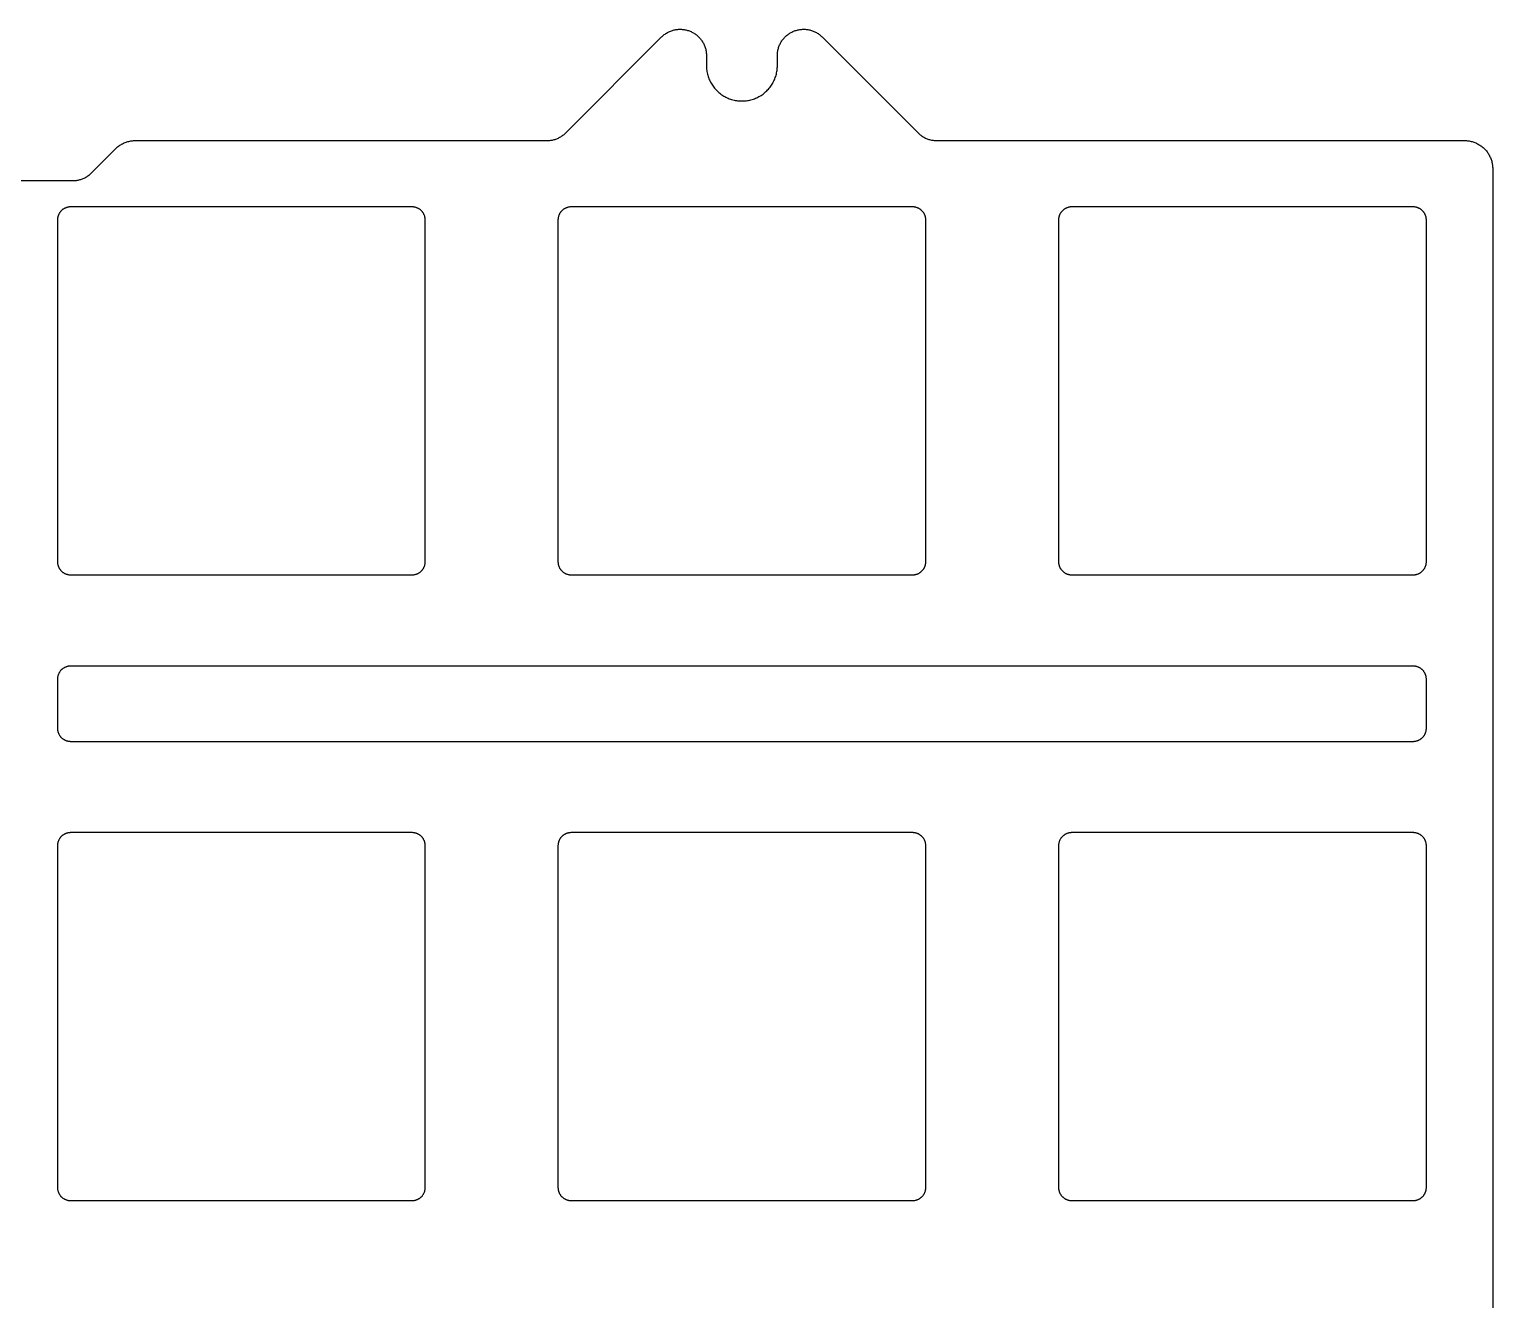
# Model space of a CAD drawing. Header units: millimetres. Extents: x -947 to -599, y 2206 to 2334.
# Drawn here: x -654.8 to -599.1, y 2285.5 to 2333.8 of the extents above; entities that cross this region are included whole.
import ezdxf

# ---------------------------------------------------------------- set-up
doc = ezdxf.new("R2010")
doc.units = ezdxf.units.MM
doc.layers.add('Default', color=18, linetype='Continuous', true_color=0x000000)

msp = doc.modelspace()

# ---------------------------------------------------------------- linework, layer by layer
at = {"layer": 'Default'}
for points in [[(-630.717, 2333.511), (-630.692, 2333.535), (-630.666, 2333.559), (-630.64, 2333.581), (-630.613, 2333.602), (-630.585, 2333.623), (-630.556, 2333.642), (-630.527, 2333.66), (-630.497, 2333.678), (-630.466, 2333.694), (-630.435, 2333.709), (-630.403, 2333.724), (-630.371, 2333.737), (-630.339, 2333.749), (-630.306, 2333.759), (-630.273, 2333.769), (-630.239, 2333.778), (-630.205, 2333.785), (-630.171, 2333.791), (-630.137, 2333.796), (-630.102, 2333.8), (-630.068, 2333.803), (-630.033, 2333.804), (-629.998, 2333.804), (-629.964, 2333.803), (-629.929, 2333.801), (-629.895, 2333.798), (-629.86, 2333.793), (-629.826, 2333.787), (-629.792, 2333.78), (-629.759, 2333.772), (-629.725, 2333.763), (-629.692, 2333.752), (-629.66, 2333.741), (-629.627, 2333.728), (-629.596, 2333.714), (-629.564, 2333.699), (-629.534, 2333.683), (-629.503, 2333.666), (-629.474, 2333.648), (-629.445, 2333.629), (-629.417, 2333.609), (-629.389, 2333.588), (-629.362, 2333.566), (-629.336, 2333.543), (-629.311, 2333.519), (-629.287, 2333.495), (-629.263, 2333.469), (-629.241, 2333.443), (-629.219, 2333.416), (-629.198, 2333.388), (-629.179, 2333.36), (-629.16, 2333.331), (-629.142, 2333.301), (-629.125, 2333.271), (-629.11, 2333.24), (-629.095, 2333.208), (-629.082, 2333.176), (-629.069, 2333.144), (-629.058, 2333.111), (-629.048, 2333.078), (-629.039, 2333.044), (-629.032, 2333.011), (-629.025, 2332.977), (-629.02, 2332.942), (-629.015, 2332.908), (-629.012, 2332.873), (-629.011, 2332.839), (-629.01, 2332.804)], [(-626.31, 2332.804), (-626.309, 2332.839), (-626.308, 2332.873), (-626.305, 2332.908), (-626.3, 2332.942), (-626.295, 2332.977), (-626.289, 2333.011), (-626.281, 2333.044), (-626.272, 2333.078), (-626.262, 2333.111), (-626.251, 2333.144), (-626.238, 2333.176), (-626.225, 2333.208), (-626.21, 2333.24), (-626.195, 2333.271), (-626.178, 2333.301), (-626.16, 2333.331), (-626.142, 2333.36), (-626.122, 2333.388), (-626.101, 2333.416), (-626.079, 2333.443), (-626.057, 2333.469), (-626.033, 2333.495), (-626.009, 2333.519), (-625.984, 2333.543), (-625.958, 2333.566), (-625.931, 2333.588), (-625.903, 2333.609), (-625.875, 2333.629), (-625.846, 2333.648), (-625.817, 2333.666), (-625.787, 2333.683), (-625.756, 2333.699), (-625.725, 2333.714), (-625.693, 2333.728), (-625.66, 2333.741), (-625.628, 2333.752), (-625.595, 2333.763), (-625.561, 2333.772), (-625.528, 2333.78), (-625.494, 2333.787), (-625.46, 2333.793), (-625.425, 2333.798), (-625.391, 2333.801), (-625.356, 2333.803), (-625.322, 2333.804), (-625.287, 2333.804), (-625.252, 2333.803), (-625.218, 2333.8), (-625.183, 2333.796), (-625.149, 2333.791), (-625.115, 2333.785), (-625.081, 2333.778), (-625.048, 2333.769), (-625.014, 2333.759), (-624.981, 2333.749), (-624.949, 2333.737), (-624.917, 2333.724), (-624.885, 2333.709), (-624.854, 2333.694), (-624.823, 2333.678), (-624.793, 2333.66), (-624.764, 2333.642), (-624.735, 2333.623), (-624.707, 2333.602), (-624.68, 2333.581), (-624.654, 2333.559), (-624.628, 2333.535), (-624.603, 2333.511)], [(-634.367, 2329.861), (-630.717, 2333.511)], [(-624.603, 2333.511), (-620.953, 2329.861)], [(-629.01, 2332.804), (-629.01, 2332.424)], [(-626.31, 2332.424), (-626.31, 2332.804)], [(-629.01, 2332.424), (-629.009, 2332.378), (-629.007, 2332.331), (-629.003, 2332.285), (-628.997, 2332.239), (-628.99, 2332.193), (-628.981, 2332.147), (-628.971, 2332.101), (-628.959, 2332.056), (-628.945, 2332.012), (-628.93, 2331.968), (-628.914, 2331.924), (-628.896, 2331.881), (-628.876, 2331.839), (-628.855, 2331.797), (-628.833, 2331.756), (-628.809, 2331.716), (-628.784, 2331.677), (-628.758, 2331.638), (-628.73, 2331.601), (-628.701, 2331.565), (-628.671, 2331.529), (-628.639, 2331.495), (-628.606, 2331.462), (-628.573, 2331.43), (-628.538, 2331.399), (-628.502, 2331.369), (-628.465, 2331.34), (-628.427, 2331.313), (-628.388, 2331.288), (-628.348, 2331.263), (-628.308, 2331.24), (-628.267, 2331.218), (-628.225, 2331.198), (-628.182, 2331.179), (-628.139, 2331.162), (-628.095, 2331.146), (-628.051, 2331.132), (-628.006, 2331.119), (-627.96, 2331.108), (-627.915, 2331.099), (-627.869, 2331.091), (-627.823, 2331.084), (-627.776, 2331.079), (-627.73, 2331.076), (-627.683, 2331.075), (-627.637, 2331.075), (-627.59, 2331.076), (-627.544, 2331.079), (-627.497, 2331.084), (-627.451, 2331.091), (-627.405, 2331.099), (-627.36, 2331.108), (-627.314, 2331.119), (-627.27, 2331.132), (-627.225, 2331.146), (-627.181, 2331.162), (-627.138, 2331.179), (-627.095, 2331.198), (-627.053, 2331.218), (-627.012, 2331.24), (-626.972, 2331.263), (-626.932, 2331.288), (-626.893, 2331.313), (-626.855, 2331.34), (-626.818, 2331.369), (-626.782, 2331.399), (-626.748, 2331.43), (-626.714, 2331.462), (-626.681, 2331.495), (-626.65, 2331.529), (-626.619, 2331.565), (-626.59, 2331.601), (-626.562, 2331.638), (-626.536, 2331.677), (-626.511, 2331.716), (-626.487, 2331.756), (-626.465, 2331.797), (-626.444, 2331.839), (-626.424, 2331.881), (-626.406, 2331.924), (-626.39, 2331.968), (-626.375, 2332.012), (-626.361, 2332.056), (-626.349, 2332.101), (-626.339, 2332.147), (-626.33, 2332.193), (-626.323, 2332.239), (-626.317, 2332.285), (-626.313, 2332.331), (-626.311, 2332.378), (-626.31, 2332.424)], [(-635.074, 2329.568), (-635.04, 2329.569), (-635.006, 2329.571), (-634.972, 2329.574), (-634.938, 2329.578), (-634.904, 2329.583), (-634.871, 2329.589), (-634.837, 2329.597), (-634.804, 2329.606), (-634.772, 2329.615), (-634.739, 2329.626), (-634.707, 2329.638), (-634.676, 2329.651), (-634.645, 2329.665), (-634.614, 2329.681), (-634.584, 2329.697), (-634.555, 2329.714), (-634.526, 2329.732), (-634.498, 2329.751), (-634.47, 2329.772), (-634.443, 2329.793), (-634.417, 2329.815), (-634.392, 2329.838), (-634.367, 2329.861)], [(-620.953, 2329.861), (-620.928, 2329.838), (-620.903, 2329.815), (-620.877, 2329.793), (-620.85, 2329.772), (-620.823, 2329.751), (-620.794, 2329.732), (-620.765, 2329.714), (-620.736, 2329.697), (-620.706, 2329.681), (-620.675, 2329.665), (-620.644, 2329.651), (-620.613, 2329.638), (-620.581, 2329.626), (-620.548, 2329.615), (-620.516, 2329.606), (-620.483, 2329.597), (-620.449, 2329.589), (-620.416, 2329.583), (-620.382, 2329.578), (-620.348, 2329.574), (-620.314, 2329.571), (-620.28, 2329.569), (-620.246, 2329.568)], [(-652.417, 2328.336), (-651.5, 2329.254)], [(-651.5, 2329.254), (-651.474, 2329.279), (-651.446, 2329.304), (-651.418, 2329.327), (-651.389, 2329.35), (-651.36, 2329.372), (-651.329, 2329.392), (-651.298, 2329.412), (-651.267, 2329.43), (-651.234, 2329.448), (-651.201, 2329.464), (-651.168, 2329.479), (-651.134, 2329.493), (-651.1, 2329.506), (-651.065, 2329.518), (-651.03, 2329.529), (-650.994, 2329.538), (-650.958, 2329.546), (-650.922, 2329.553), (-650.886, 2329.558), (-650.85, 2329.563), (-650.813, 2329.566), (-650.776, 2329.568), (-650.74, 2329.568)], [(-650.74, 2329.568), (-635.074, 2329.568)], [(-620.246, 2329.568), (-600.16, 2329.568)], [(-600.16, 2329.568), (-600.123, 2329.568), (-600.087, 2329.566), (-600.05, 2329.563), (-600.014, 2329.558), (-599.977, 2329.553), (-599.941, 2329.546), (-599.906, 2329.538), (-599.87, 2329.529), (-599.835, 2329.518), (-599.8, 2329.506), (-599.766, 2329.493), (-599.732, 2329.479), (-599.698, 2329.464), (-599.665, 2329.448), (-599.633, 2329.43), (-599.601, 2329.412), (-599.57, 2329.392), (-599.54, 2329.372), (-599.51, 2329.35), (-599.482, 2329.327), (-599.454, 2329.304), (-599.426, 2329.279), (-599.4, 2329.254), (-599.374, 2329.227), (-599.35, 2329.2), (-599.326, 2329.172), (-599.303, 2329.143), (-599.282, 2329.113), (-599.261, 2329.083), (-599.242, 2329.052), (-599.223, 2329.02), (-599.206, 2328.988), (-599.189, 2328.955), (-599.174, 2328.922), (-599.16, 2328.888), (-599.147, 2328.853), (-599.135, 2328.819), (-599.125, 2328.783), (-599.116, 2328.748), (-599.108, 2328.712), (-599.101, 2328.676), (-599.095, 2328.64), (-599.091, 2328.603), (-599.088, 2328.567), (-599.086, 2328.53), (-599.085, 2328.493)], [(-653.124, 2328.043), (-653.09, 2328.044), (-653.056, 2328.046), (-653.022, 2328.049), (-652.988, 2328.053), (-652.954, 2328.058), (-652.921, 2328.064), (-652.887, 2328.072), (-652.854, 2328.081), (-652.822, 2328.09), (-652.789, 2328.101), (-652.757, 2328.113), (-652.726, 2328.126), (-652.695, 2328.14), (-652.664, 2328.156), (-652.634, 2328.172), (-652.605, 2328.189), (-652.576, 2328.207), (-652.548, 2328.226), (-652.52, 2328.247), (-652.493, 2328.268), (-652.467, 2328.29), (-652.442, 2328.313), (-652.417, 2328.336)], [(-599.085, 2328.493), (-599.085, 2211.581)], [(-656.11, 2328.043), (-653.124, 2328.043)], [(-653.21, 2327.043), (-653.227, 2327.043), (-653.244, 2327.042), (-653.261, 2327.041), (-653.278, 2327.039), (-653.295, 2327.036), (-653.312, 2327.033), (-653.328, 2327.029), (-653.345, 2327.025), (-653.361, 2327.02), (-653.377, 2327.015), (-653.393, 2327.009), (-653.409, 2327.002), (-653.425, 2326.995), (-653.44, 2326.987), (-653.455, 2326.979), (-653.47, 2326.971), (-653.484, 2326.962), (-653.498, 2326.952), (-653.512, 2326.942), (-653.526, 2326.931), (-653.539, 2326.92), (-653.551, 2326.909), (-653.564, 2326.897), (-653.575, 2326.885), (-653.587, 2326.872), (-653.598, 2326.859), (-653.608, 2326.846), (-653.619, 2326.832), (-653.628, 2326.818), (-653.637, 2326.803), (-653.646, 2326.788), (-653.654, 2326.773), (-653.662, 2326.758), (-653.669, 2326.743), (-653.675, 2326.727), (-653.681, 2326.711), (-653.687, 2326.695), (-653.692, 2326.678), (-653.696, 2326.662), (-653.7, 2326.645), (-653.703, 2326.628), (-653.705, 2326.612), (-653.707, 2326.595), (-653.709, 2326.578), (-653.71, 2326.56), (-653.71, 2326.543)], [(-640.21, 2327.043), (-653.21, 2327.043)], [(-639.71, 2326.543), (-639.71, 2326.56), (-639.711, 2326.578), (-639.713, 2326.595), (-639.715, 2326.612), (-639.717, 2326.628), (-639.721, 2326.645), (-639.724, 2326.662), (-639.729, 2326.678), (-639.733, 2326.695), (-639.739, 2326.711), (-639.745, 2326.727), (-639.751, 2326.743), (-639.759, 2326.758), (-639.766, 2326.773), (-639.774, 2326.788), (-639.783, 2326.803), (-639.792, 2326.818), (-639.802, 2326.832), (-639.812, 2326.846), (-639.822, 2326.859), (-639.833, 2326.872), (-639.845, 2326.885), (-639.856, 2326.897), (-639.869, 2326.909), (-639.881, 2326.92), (-639.895, 2326.931), (-639.908, 2326.942), (-639.922, 2326.952), (-639.936, 2326.962), (-639.95, 2326.971), (-639.965, 2326.979), (-639.98, 2326.987), (-639.995, 2326.995), (-640.011, 2327.002), (-640.027, 2327.009), (-640.043, 2327.015), (-640.059, 2327.02), (-640.075, 2327.025), (-640.092, 2327.029), (-640.108, 2327.033), (-640.125, 2327.036), (-640.142, 2327.039), (-640.159, 2327.041), (-640.176, 2327.042), (-640.193, 2327.043), (-640.21, 2327.043)], [(-634.16, 2327.043), (-634.177, 2327.043), (-634.194, 2327.042), (-634.211, 2327.041), (-634.228, 2327.039), (-634.245, 2327.036), (-634.262, 2327.033), (-634.278, 2327.029), (-634.295, 2327.025), (-634.311, 2327.02), (-634.327, 2327.015), (-634.343, 2327.009), (-634.359, 2327.002), (-634.375, 2326.995), (-634.39, 2326.987), (-634.405, 2326.979), (-634.42, 2326.971), (-634.434, 2326.962), (-634.448, 2326.952), (-634.462, 2326.942), (-634.476, 2326.931), (-634.489, 2326.92), (-634.501, 2326.909), (-634.514, 2326.897), (-634.525, 2326.885), (-634.537, 2326.872), (-634.548, 2326.859), (-634.558, 2326.846), (-634.569, 2326.832), (-634.578, 2326.818), (-634.587, 2326.803), (-634.596, 2326.788), (-634.604, 2326.773), (-634.612, 2326.758), (-634.619, 2326.743), (-634.625, 2326.727), (-634.631, 2326.711), (-634.637, 2326.695), (-634.642, 2326.678), (-634.646, 2326.662), (-634.65, 2326.645), (-634.653, 2326.628), (-634.655, 2326.612), (-634.657, 2326.595), (-634.659, 2326.578), (-634.66, 2326.56), (-634.66, 2326.543)], [(-621.16, 2327.043), (-634.16, 2327.043)], [(-620.66, 2326.543), (-620.66, 2326.56), (-620.661, 2326.578), (-620.663, 2326.595), (-620.665, 2326.612), (-620.667, 2326.628), (-620.671, 2326.645), (-620.674, 2326.662), (-620.679, 2326.678), (-620.683, 2326.695), (-620.689, 2326.711), (-620.695, 2326.727), (-620.701, 2326.743), (-620.709, 2326.758), (-620.716, 2326.773), (-620.724, 2326.788), (-620.733, 2326.803), (-620.742, 2326.818), (-620.752, 2326.832), (-620.762, 2326.846), (-620.772, 2326.859), (-620.783, 2326.872), (-620.795, 2326.885), (-620.806, 2326.897), (-620.819, 2326.909), (-620.831, 2326.92), (-620.845, 2326.931), (-620.858, 2326.942), (-620.872, 2326.952), (-620.886, 2326.962), (-620.9, 2326.971), (-620.915, 2326.979), (-620.93, 2326.987), (-620.945, 2326.995), (-620.961, 2327.002), (-620.977, 2327.009), (-620.993, 2327.015), (-621.009, 2327.02), (-621.025, 2327.025), (-621.042, 2327.029), (-621.058, 2327.033), (-621.075, 2327.036), (-621.092, 2327.039), (-621.109, 2327.041), (-621.126, 2327.042), (-621.143, 2327.043), (-621.16, 2327.043)], [(-615.11, 2327.043), (-615.127, 2327.043), (-615.144, 2327.042), (-615.161, 2327.041), (-615.178, 2327.039), (-615.195, 2327.036), (-615.212, 2327.033), (-615.228, 2327.029), (-615.245, 2327.025), (-615.261, 2327.02), (-615.277, 2327.015), (-615.293, 2327.009), (-615.309, 2327.002), (-615.325, 2326.995), (-615.34, 2326.987), (-615.355, 2326.979), (-615.37, 2326.971), (-615.384, 2326.962), (-615.398, 2326.952), (-615.412, 2326.942), (-615.426, 2326.931), (-615.439, 2326.92), (-615.451, 2326.909), (-615.464, 2326.897), (-615.475, 2326.885), (-615.487, 2326.872), (-615.498, 2326.859), (-615.508, 2326.846), (-615.519, 2326.832), (-615.528, 2326.818), (-615.537, 2326.803), (-615.546, 2326.788), (-615.554, 2326.773), (-615.562, 2326.758), (-615.569, 2326.743), (-615.575, 2326.727), (-615.581, 2326.711), (-615.587, 2326.695), (-615.592, 2326.678), (-615.596, 2326.662), (-615.6, 2326.645), (-615.603, 2326.628), (-615.605, 2326.612), (-615.607, 2326.595), (-615.609, 2326.578), (-615.61, 2326.56), (-615.61, 2326.543)], [(-602.11, 2327.043), (-615.11, 2327.043)], [(-601.61, 2326.543), (-601.61, 2326.56), (-601.611, 2326.578), (-601.613, 2326.595), (-601.615, 2326.612), (-601.617, 2326.628), (-601.621, 2326.645), (-601.624, 2326.662), (-601.629, 2326.678), (-601.633, 2326.695), (-601.639, 2326.711), (-601.645, 2326.727), (-601.651, 2326.743), (-601.659, 2326.758), (-601.666, 2326.773), (-601.674, 2326.788), (-601.683, 2326.803), (-601.692, 2326.818), (-601.702, 2326.832), (-601.712, 2326.846), (-601.722, 2326.859), (-601.733, 2326.872), (-601.745, 2326.885), (-601.756, 2326.897), (-601.769, 2326.909), (-601.781, 2326.92), (-601.795, 2326.931), (-601.808, 2326.942), (-601.822, 2326.952), (-601.836, 2326.962), (-601.85, 2326.971), (-601.865, 2326.979), (-601.88, 2326.987), (-601.895, 2326.995), (-601.911, 2327.002), (-601.927, 2327.009), (-601.943, 2327.015), (-601.959, 2327.02), (-601.975, 2327.025), (-601.992, 2327.029), (-602.008, 2327.033), (-602.025, 2327.036), (-602.042, 2327.039), (-602.059, 2327.041), (-602.076, 2327.042), (-602.093, 2327.043), (-602.11, 2327.043)], [(-653.71, 2326.543), (-653.71, 2313.543)], [(-639.71, 2313.543), (-639.71, 2326.543)], [(-634.66, 2326.543), (-634.66, 2313.543)], [(-620.66, 2313.543), (-620.66, 2326.543)], [(-615.61, 2326.543), (-615.61, 2313.543)], [(-601.61, 2313.543), (-601.61, 2326.543)], [(-653.71, 2313.543), (-653.71, 2313.526), (-653.709, 2313.509), (-653.707, 2313.492), (-653.705, 2313.475), (-653.703, 2313.458), (-653.7, 2313.442), (-653.696, 2313.425), (-653.692, 2313.409), (-653.687, 2313.392), (-653.681, 2313.376), (-653.675, 2313.36), (-653.669, 2313.344), (-653.662, 2313.329), (-653.654, 2313.313), (-653.646, 2313.298), (-653.637, 2313.284), (-653.628, 2313.269), (-653.619, 2313.255), (-653.608, 2313.241), (-653.598, 2313.228), (-653.587, 2313.215), (-653.575, 2313.202), (-653.564, 2313.19), (-653.551, 2313.178), (-653.539, 2313.167), (-653.526, 2313.156), (-653.512, 2313.145), (-653.498, 2313.135), (-653.484, 2313.125), (-653.47, 2313.116), (-653.455, 2313.108), (-653.44, 2313.099), (-653.425, 2313.092), (-653.409, 2313.085), (-653.393, 2313.078), (-653.377, 2313.072), (-653.361, 2313.067), (-653.345, 2313.062), (-653.328, 2313.058), (-653.312, 2313.054), (-653.295, 2313.051), (-653.278, 2313.048), (-653.261, 2313.046), (-653.244, 2313.045), (-653.227, 2313.044), (-653.21, 2313.043)], [(-640.21, 2313.043), (-640.193, 2313.044), (-640.176, 2313.045), (-640.159, 2313.046), (-640.142, 2313.048), (-640.125, 2313.051), (-640.108, 2313.054), (-640.092, 2313.058), (-640.075, 2313.062), (-640.059, 2313.067), (-640.043, 2313.072), (-640.027, 2313.078), (-640.011, 2313.085), (-639.995, 2313.092), (-639.98, 2313.099), (-639.965, 2313.108), (-639.95, 2313.116), (-639.936, 2313.125), (-639.922, 2313.135), (-639.908, 2313.145), (-639.895, 2313.156), (-639.881, 2313.167), (-639.869, 2313.178), (-639.856, 2313.19), (-639.845, 2313.202), (-639.833, 2313.215), (-639.822, 2313.228), (-639.812, 2313.241), (-639.802, 2313.255), (-639.792, 2313.269), (-639.783, 2313.284), (-639.774, 2313.298), (-639.766, 2313.313), (-639.759, 2313.329), (-639.751, 2313.344), (-639.745, 2313.36), (-639.739, 2313.376), (-639.733, 2313.392), (-639.729, 2313.409), (-639.724, 2313.425), (-639.721, 2313.442), (-639.717, 2313.458), (-639.715, 2313.475), (-639.713, 2313.492), (-639.711, 2313.509), (-639.71, 2313.526), (-639.71, 2313.543)], [(-634.66, 2313.543), (-634.66, 2313.526), (-634.659, 2313.509), (-634.657, 2313.492), (-634.655, 2313.475), (-634.653, 2313.458), (-634.65, 2313.442), (-634.646, 2313.425), (-634.642, 2313.409), (-634.637, 2313.392), (-634.631, 2313.376), (-634.625, 2313.36), (-634.619, 2313.344), (-634.612, 2313.329), (-634.604, 2313.313), (-634.596, 2313.298), (-634.587, 2313.284), (-634.578, 2313.269), (-634.569, 2313.255), (-634.558, 2313.241), (-634.548, 2313.228), (-634.537, 2313.215), (-634.525, 2313.202), (-634.514, 2313.19), (-634.501, 2313.178), (-634.489, 2313.167), (-634.476, 2313.156), (-634.462, 2313.145), (-634.448, 2313.135), (-634.434, 2313.125), (-634.42, 2313.116), (-634.405, 2313.108), (-634.39, 2313.099), (-634.375, 2313.092), (-634.359, 2313.085), (-634.343, 2313.078), (-634.327, 2313.072), (-634.311, 2313.067), (-634.295, 2313.062), (-634.278, 2313.058), (-634.262, 2313.054), (-634.245, 2313.051), (-634.228, 2313.048), (-634.211, 2313.046), (-634.194, 2313.045), (-634.177, 2313.044), (-634.16, 2313.043)], [(-621.16, 2313.043), (-621.143, 2313.044), (-621.126, 2313.045), (-621.109, 2313.046), (-621.092, 2313.048), (-621.075, 2313.051), (-621.058, 2313.054), (-621.042, 2313.058), (-621.025, 2313.062), (-621.009, 2313.067), (-620.993, 2313.072), (-620.977, 2313.078), (-620.961, 2313.085), (-620.945, 2313.092), (-620.93, 2313.099), (-620.915, 2313.108), (-620.9, 2313.116), (-620.886, 2313.125), (-620.872, 2313.135), (-620.858, 2313.145), (-620.845, 2313.156), (-620.831, 2313.167), (-620.819, 2313.178), (-620.806, 2313.19), (-620.795, 2313.202), (-620.783, 2313.215), (-620.772, 2313.228), (-620.762, 2313.241), (-620.752, 2313.255), (-620.742, 2313.269), (-620.733, 2313.284), (-620.724, 2313.298), (-620.716, 2313.313), (-620.709, 2313.329), (-620.701, 2313.344), (-620.695, 2313.36), (-620.689, 2313.376), (-620.683, 2313.392), (-620.679, 2313.409), (-620.674, 2313.425), (-620.671, 2313.442), (-620.667, 2313.458), (-620.665, 2313.475), (-620.663, 2313.492), (-620.661, 2313.509), (-620.66, 2313.526), (-620.66, 2313.543)], [(-615.61, 2313.543), (-615.61, 2313.526), (-615.609, 2313.509), (-615.607, 2313.492), (-615.605, 2313.475), (-615.603, 2313.458), (-615.6, 2313.442), (-615.596, 2313.425), (-615.592, 2313.409), (-615.587, 2313.392), (-615.581, 2313.376), (-615.575, 2313.36), (-615.569, 2313.344), (-615.562, 2313.329), (-615.554, 2313.313), (-615.546, 2313.298), (-615.537, 2313.284), (-615.528, 2313.269), (-615.519, 2313.255), (-615.508, 2313.241), (-615.498, 2313.228), (-615.487, 2313.215), (-615.475, 2313.202), (-615.464, 2313.19), (-615.451, 2313.178), (-615.439, 2313.167), (-615.426, 2313.156), (-615.412, 2313.145), (-615.398, 2313.135), (-615.384, 2313.125), (-615.37, 2313.116), (-615.355, 2313.108), (-615.34, 2313.099), (-615.325, 2313.092), (-615.309, 2313.085), (-615.293, 2313.078), (-615.277, 2313.072), (-615.261, 2313.067), (-615.245, 2313.062), (-615.228, 2313.058), (-615.212, 2313.054), (-615.195, 2313.051), (-615.178, 2313.048), (-615.161, 2313.046), (-615.144, 2313.045), (-615.127, 2313.044), (-615.11, 2313.043)], [(-602.11, 2313.043), (-602.093, 2313.044), (-602.076, 2313.045), (-602.059, 2313.046), (-602.042, 2313.048), (-602.025, 2313.051), (-602.008, 2313.054), (-601.992, 2313.058), (-601.975, 2313.062), (-601.959, 2313.067), (-601.943, 2313.072), (-601.927, 2313.078), (-601.911, 2313.085), (-601.895, 2313.092), (-601.88, 2313.099), (-601.865, 2313.108), (-601.85, 2313.116), (-601.836, 2313.125), (-601.822, 2313.135), (-601.808, 2313.145), (-601.795, 2313.156), (-601.781, 2313.167), (-601.769, 2313.178), (-601.756, 2313.19), (-601.745, 2313.202), (-601.733, 2313.215), (-601.722, 2313.228), (-601.712, 2313.241), (-601.702, 2313.255), (-601.692, 2313.269), (-601.683, 2313.284), (-601.674, 2313.298), (-601.666, 2313.313), (-601.659, 2313.329), (-601.651, 2313.344), (-601.645, 2313.36), (-601.639, 2313.376), (-601.633, 2313.392), (-601.629, 2313.409), (-601.624, 2313.425), (-601.621, 2313.442), (-601.617, 2313.458), (-601.615, 2313.475), (-601.613, 2313.492), (-601.611, 2313.509), (-601.61, 2313.526), (-601.61, 2313.543)], [(-653.21, 2313.043), (-640.21, 2313.043)], [(-634.16, 2313.043), (-621.16, 2313.043)], [(-615.11, 2313.043), (-602.11, 2313.043)], [(-653.21, 2309.568), (-653.227, 2309.568), (-653.244, 2309.567), (-653.261, 2309.566), (-653.278, 2309.564), (-653.295, 2309.561), (-653.312, 2309.558), (-653.328, 2309.554), (-653.345, 2309.55), (-653.361, 2309.545), (-653.377, 2309.54), (-653.393, 2309.534), (-653.409, 2309.527), (-653.425, 2309.52), (-653.44, 2309.512), (-653.455, 2309.504), (-653.47, 2309.496), (-653.484, 2309.487), (-653.498, 2309.477), (-653.512, 2309.467), (-653.526, 2309.456), (-653.539, 2309.445), (-653.551, 2309.434), (-653.564, 2309.422), (-653.575, 2309.41), (-653.587, 2309.397), (-653.598, 2309.384), (-653.608, 2309.371), (-653.619, 2309.357), (-653.628, 2309.343), (-653.637, 2309.328), (-653.646, 2309.313), (-653.654, 2309.298), (-653.662, 2309.283), (-653.669, 2309.268), (-653.675, 2309.252), (-653.681, 2309.236), (-653.687, 2309.22), (-653.692, 2309.203), (-653.696, 2309.187), (-653.7, 2309.17), (-653.703, 2309.153), (-653.705, 2309.137), (-653.707, 2309.12), (-653.709, 2309.103), (-653.71, 2309.085), (-653.71, 2309.068)], [(-602.11, 2309.568), (-653.21, 2309.568)], [(-601.61, 2309.068), (-601.61, 2309.085), (-601.611, 2309.103), (-601.613, 2309.12), (-601.615, 2309.137), (-601.617, 2309.153), (-601.621, 2309.17), (-601.624, 2309.187), (-601.629, 2309.203), (-601.633, 2309.22), (-601.639, 2309.236), (-601.645, 2309.252), (-601.651, 2309.268), (-601.659, 2309.283), (-601.666, 2309.298), (-601.674, 2309.313), (-601.683, 2309.328), (-601.692, 2309.343), (-601.702, 2309.357), (-601.712, 2309.371), (-601.722, 2309.384), (-601.733, 2309.397), (-601.745, 2309.41), (-601.756, 2309.422), (-601.769, 2309.434), (-601.781, 2309.445), (-601.795, 2309.456), (-601.808, 2309.467), (-601.822, 2309.477), (-601.836, 2309.487), (-601.85, 2309.496), (-601.865, 2309.504), (-601.88, 2309.512), (-601.895, 2309.52), (-601.911, 2309.527), (-601.927, 2309.534), (-601.943, 2309.54), (-601.959, 2309.545), (-601.975, 2309.55), (-601.992, 2309.554), (-602.008, 2309.558), (-602.025, 2309.561), (-602.042, 2309.564), (-602.059, 2309.566), (-602.076, 2309.567), (-602.093, 2309.568), (-602.11, 2309.568)], [(-653.71, 2309.068), (-653.71, 2307.206)], [(-601.61, 2307.206), (-601.61, 2309.068)], [(-653.71, 2307.206), (-653.71, 2307.189), (-653.709, 2307.172), (-653.707, 2307.155), (-653.705, 2307.138), (-653.703, 2307.121), (-653.7, 2307.104), (-653.696, 2307.088), (-653.692, 2307.071), (-653.687, 2307.055), (-653.681, 2307.038), (-653.675, 2307.023), (-653.669, 2307.007), (-653.662, 2306.991), (-653.654, 2306.976), (-653.646, 2306.961), (-653.637, 2306.946), (-653.628, 2306.932), (-653.619, 2306.918), (-653.608, 2306.904), (-653.598, 2306.89), (-653.587, 2306.877), (-653.575, 2306.865), (-653.564, 2306.852), (-653.551, 2306.841), (-653.539, 2306.829), (-653.526, 2306.818), (-653.512, 2306.808), (-653.498, 2306.797), (-653.484, 2306.788), (-653.47, 2306.779), (-653.455, 2306.77), (-653.44, 2306.762), (-653.425, 2306.754), (-653.409, 2306.747), (-653.393, 2306.741), (-653.377, 2306.735), (-653.361, 2306.729), (-653.345, 2306.724), (-653.328, 2306.72), (-653.312, 2306.716), (-653.295, 2306.713), (-653.278, 2306.711), (-653.261, 2306.709), (-653.244, 2306.707), (-653.227, 2306.706), (-653.21, 2306.706)], [(-602.11, 2306.706), (-602.093, 2306.706), (-602.076, 2306.707), (-602.059, 2306.709), (-602.042, 2306.711), (-602.025, 2306.713), (-602.008, 2306.716), (-601.992, 2306.72), (-601.975, 2306.724), (-601.959, 2306.729), (-601.943, 2306.735), (-601.927, 2306.741), (-601.911, 2306.747), (-601.895, 2306.754), (-601.88, 2306.762), (-601.865, 2306.77), (-601.85, 2306.779), (-601.836, 2306.788), (-601.822, 2306.797), (-601.808, 2306.808), (-601.795, 2306.818), (-601.781, 2306.829), (-601.769, 2306.841), (-601.756, 2306.852), (-601.745, 2306.865), (-601.733, 2306.877), (-601.722, 2306.89), (-601.712, 2306.904), (-601.702, 2306.918), (-601.692, 2306.932), (-601.683, 2306.946), (-601.674, 2306.961), (-601.666, 2306.976), (-601.659, 2306.991), (-601.651, 2307.007), (-601.645, 2307.023), (-601.639, 2307.038), (-601.633, 2307.055), (-601.629, 2307.071), (-601.624, 2307.088), (-601.621, 2307.104), (-601.617, 2307.121), (-601.615, 2307.138), (-601.613, 2307.155), (-601.611, 2307.172), (-601.61, 2307.189), (-601.61, 2307.206)], [(-653.21, 2306.706), (-602.11, 2306.706)], [(-653.21, 2303.231), (-653.227, 2303.231), (-653.244, 2303.23), (-653.261, 2303.228), (-653.278, 2303.226), (-653.295, 2303.224), (-653.312, 2303.22), (-653.328, 2303.217), (-653.345, 2303.212), (-653.361, 2303.208), (-653.377, 2303.202), (-653.393, 2303.196), (-653.409, 2303.19), (-653.425, 2303.182), (-653.44, 2303.175), (-653.455, 2303.167), (-653.47, 2303.158), (-653.484, 2303.149), (-653.498, 2303.139), (-653.512, 2303.129), (-653.526, 2303.119), (-653.539, 2303.108), (-653.551, 2303.096), (-653.564, 2303.084), (-653.575, 2303.072), (-653.587, 2303.06), (-653.598, 2303.046), (-653.608, 2303.033), (-653.619, 2303.019), (-653.628, 2303.005), (-653.637, 2302.991), (-653.646, 2302.976), (-653.654, 2302.961), (-653.662, 2302.946), (-653.669, 2302.93), (-653.675, 2302.914), (-653.681, 2302.898), (-653.687, 2302.882), (-653.692, 2302.866), (-653.696, 2302.849), (-653.7, 2302.833), (-653.703, 2302.816), (-653.705, 2302.799), (-653.707, 2302.782), (-653.709, 2302.765), (-653.71, 2302.748), (-653.71, 2302.731)], [(-640.21, 2303.231), (-653.21, 2303.231)], [(-639.71, 2302.731), (-639.71, 2302.748), (-639.711, 2302.765), (-639.713, 2302.782), (-639.715, 2302.799), (-639.717, 2302.816), (-639.721, 2302.833), (-639.724, 2302.849), (-639.729, 2302.866), (-639.733, 2302.882), (-639.739, 2302.898), (-639.745, 2302.914), (-639.751, 2302.93), (-639.759, 2302.946), (-639.766, 2302.961), (-639.774, 2302.976), (-639.783, 2302.991), (-639.792, 2303.005), (-639.802, 2303.019), (-639.812, 2303.033), (-639.822, 2303.046), (-639.833, 2303.06), (-639.845, 2303.072), (-639.856, 2303.084), (-639.869, 2303.096), (-639.881, 2303.108), (-639.895, 2303.119), (-639.908, 2303.129), (-639.922, 2303.139), (-639.936, 2303.149), (-639.95, 2303.158), (-639.965, 2303.167), (-639.98, 2303.175), (-639.995, 2303.182), (-640.011, 2303.19), (-640.027, 2303.196), (-640.043, 2303.202), (-640.059, 2303.208), (-640.075, 2303.212), (-640.092, 2303.217), (-640.108, 2303.22), (-640.125, 2303.224), (-640.142, 2303.226), (-640.159, 2303.228), (-640.176, 2303.23), (-640.193, 2303.231), (-640.21, 2303.231)], [(-634.16, 2303.231), (-634.177, 2303.231), (-634.194, 2303.23), (-634.211, 2303.228), (-634.228, 2303.226), (-634.245, 2303.224), (-634.262, 2303.22), (-634.278, 2303.217), (-634.295, 2303.212), (-634.311, 2303.208), (-634.327, 2303.202), (-634.343, 2303.196), (-634.359, 2303.19), (-634.375, 2303.182), (-634.39, 2303.175), (-634.405, 2303.167), (-634.42, 2303.158), (-634.434, 2303.149), (-634.448, 2303.139), (-634.462, 2303.129), (-634.476, 2303.119), (-634.489, 2303.108), (-634.501, 2303.096), (-634.514, 2303.084), (-634.525, 2303.072), (-634.537, 2303.06), (-634.548, 2303.046), (-634.558, 2303.033), (-634.569, 2303.019), (-634.578, 2303.005), (-634.587, 2302.991), (-634.596, 2302.976), (-634.604, 2302.961), (-634.612, 2302.946), (-634.619, 2302.93), (-634.625, 2302.914), (-634.631, 2302.898), (-634.637, 2302.882), (-634.642, 2302.866), (-634.646, 2302.849), (-634.65, 2302.833), (-634.653, 2302.816), (-634.655, 2302.799), (-634.657, 2302.782), (-634.659, 2302.765), (-634.66, 2302.748), (-634.66, 2302.731)], [(-621.16, 2303.231), (-634.16, 2303.231)], [(-620.66, 2302.731), (-620.66, 2302.748), (-620.661, 2302.765), (-620.663, 2302.782), (-620.665, 2302.799), (-620.667, 2302.816), (-620.671, 2302.833), (-620.674, 2302.849), (-620.679, 2302.866), (-620.683, 2302.882), (-620.689, 2302.898), (-620.695, 2302.914), (-620.701, 2302.93), (-620.709, 2302.946), (-620.716, 2302.961), (-620.724, 2302.976), (-620.733, 2302.991), (-620.742, 2303.005), (-620.752, 2303.019), (-620.762, 2303.033), (-620.772, 2303.046), (-620.783, 2303.06), (-620.795, 2303.072), (-620.806, 2303.084), (-620.819, 2303.096), (-620.831, 2303.108), (-620.845, 2303.119), (-620.858, 2303.129), (-620.872, 2303.139), (-620.886, 2303.149), (-620.9, 2303.158), (-620.915, 2303.167), (-620.93, 2303.175), (-620.945, 2303.182), (-620.961, 2303.19), (-620.977, 2303.196), (-620.993, 2303.202), (-621.009, 2303.208), (-621.025, 2303.212), (-621.042, 2303.217), (-621.058, 2303.22), (-621.075, 2303.224), (-621.092, 2303.226), (-621.109, 2303.228), (-621.126, 2303.23), (-621.143, 2303.231), (-621.16, 2303.231)], [(-615.11, 2303.231), (-615.127, 2303.231), (-615.144, 2303.23), (-615.161, 2303.228), (-615.178, 2303.226), (-615.195, 2303.224), (-615.212, 2303.22), (-615.228, 2303.217), (-615.245, 2303.212), (-615.261, 2303.208), (-615.277, 2303.202), (-615.293, 2303.196), (-615.309, 2303.19), (-615.325, 2303.182), (-615.34, 2303.175), (-615.355, 2303.167), (-615.37, 2303.158), (-615.384, 2303.149), (-615.398, 2303.139), (-615.412, 2303.129), (-615.426, 2303.119), (-615.439, 2303.108), (-615.451, 2303.096), (-615.464, 2303.084), (-615.475, 2303.072), (-615.487, 2303.06), (-615.498, 2303.046), (-615.508, 2303.033), (-615.519, 2303.019), (-615.528, 2303.005), (-615.537, 2302.991), (-615.546, 2302.976), (-615.554, 2302.961), (-615.562, 2302.946), (-615.569, 2302.93), (-615.575, 2302.914), (-615.581, 2302.898), (-615.587, 2302.882), (-615.592, 2302.866), (-615.596, 2302.849), (-615.6, 2302.833), (-615.603, 2302.816), (-615.605, 2302.799), (-615.607, 2302.782), (-615.609, 2302.765), (-615.61, 2302.748), (-615.61, 2302.731)], [(-602.11, 2303.231), (-615.11, 2303.231)], [(-601.61, 2302.731), (-601.61, 2302.748), (-601.611, 2302.765), (-601.613, 2302.782), (-601.615, 2302.799), (-601.617, 2302.816), (-601.621, 2302.833), (-601.624, 2302.849), (-601.629, 2302.866), (-601.633, 2302.882), (-601.639, 2302.898), (-601.645, 2302.914), (-601.651, 2302.93), (-601.659, 2302.946), (-601.666, 2302.961), (-601.674, 2302.976), (-601.683, 2302.991), (-601.692, 2303.005), (-601.702, 2303.019), (-601.712, 2303.033), (-601.722, 2303.046), (-601.733, 2303.06), (-601.745, 2303.072), (-601.756, 2303.084), (-601.769, 2303.096), (-601.781, 2303.108), (-601.795, 2303.119), (-601.808, 2303.129), (-601.822, 2303.139), (-601.836, 2303.149), (-601.85, 2303.158), (-601.865, 2303.167), (-601.88, 2303.175), (-601.895, 2303.182), (-601.911, 2303.19), (-601.927, 2303.196), (-601.943, 2303.202), (-601.959, 2303.208), (-601.975, 2303.212), (-601.992, 2303.217), (-602.008, 2303.22), (-602.025, 2303.224), (-602.042, 2303.226), (-602.059, 2303.228), (-602.076, 2303.23), (-602.093, 2303.231), (-602.11, 2303.231)], [(-653.71, 2302.731), (-653.71, 2289.731)], [(-639.71, 2289.731), (-639.71, 2302.731)], [(-634.66, 2302.731), (-634.66, 2289.731)], [(-620.66, 2289.731), (-620.66, 2302.731)], [(-615.61, 2302.731), (-615.61, 2289.731)], [(-601.61, 2289.731), (-601.61, 2302.731)], [(-653.71, 2289.731), (-653.71, 2289.714), (-653.709, 2289.697), (-653.707, 2289.68), (-653.705, 2289.663), (-653.703, 2289.646), (-653.7, 2289.629), (-653.696, 2289.613), (-653.692, 2289.596), (-653.687, 2289.58), (-653.681, 2289.563), (-653.675, 2289.548), (-653.669, 2289.532), (-653.662, 2289.516), (-653.654, 2289.501), (-653.646, 2289.486), (-653.637, 2289.471), (-653.628, 2289.457), (-653.619, 2289.443), (-653.608, 2289.429), (-653.598, 2289.415), (-653.587, 2289.402), (-653.575, 2289.39), (-653.564, 2289.377), (-653.551, 2289.366), (-653.539, 2289.354), (-653.526, 2289.343), (-653.512, 2289.333), (-653.498, 2289.322), (-653.484, 2289.313), (-653.47, 2289.304), (-653.455, 2289.295), (-653.44, 2289.287), (-653.425, 2289.279), (-653.409, 2289.272), (-653.393, 2289.266), (-653.377, 2289.26), (-653.361, 2289.254), (-653.345, 2289.249), (-653.328, 2289.245), (-653.312, 2289.241), (-653.295, 2289.238), (-653.278, 2289.236), (-653.261, 2289.234), (-653.244, 2289.232), (-653.227, 2289.231), (-653.21, 2289.231)], [(-640.21, 2289.231), (-640.193, 2289.231), (-640.176, 2289.232), (-640.159, 2289.234), (-640.142, 2289.236), (-640.125, 2289.238), (-640.108, 2289.241), (-640.092, 2289.245), (-640.075, 2289.249), (-640.059, 2289.254), (-640.043, 2289.26), (-640.027, 2289.266), (-640.011, 2289.272), (-639.995, 2289.279), (-639.98, 2289.287), (-639.965, 2289.295), (-639.95, 2289.304), (-639.936, 2289.313), (-639.922, 2289.322), (-639.908, 2289.333), (-639.895, 2289.343), (-639.881, 2289.354), (-639.869, 2289.366), (-639.856, 2289.377), (-639.845, 2289.39), (-639.833, 2289.402), (-639.822, 2289.415), (-639.812, 2289.429), (-639.802, 2289.443), (-639.792, 2289.457), (-639.783, 2289.471), (-639.774, 2289.486), (-639.766, 2289.501), (-639.759, 2289.516), (-639.751, 2289.532), (-639.745, 2289.548), (-639.739, 2289.563), (-639.733, 2289.58), (-639.729, 2289.596), (-639.724, 2289.613), (-639.721, 2289.629), (-639.717, 2289.646), (-639.715, 2289.663), (-639.713, 2289.68), (-639.711, 2289.697), (-639.71, 2289.714), (-639.71, 2289.731)], [(-634.66, 2289.731), (-634.66, 2289.714), (-634.659, 2289.697), (-634.657, 2289.68), (-634.655, 2289.663), (-634.653, 2289.646), (-634.65, 2289.629), (-634.646, 2289.613), (-634.642, 2289.596), (-634.637, 2289.58), (-634.631, 2289.563), (-634.625, 2289.548), (-634.619, 2289.532), (-634.612, 2289.516), (-634.604, 2289.501), (-634.596, 2289.486), (-634.587, 2289.471), (-634.578, 2289.457), (-634.569, 2289.443), (-634.558, 2289.429), (-634.548, 2289.415), (-634.537, 2289.402), (-634.525, 2289.39), (-634.514, 2289.377), (-634.501, 2289.366), (-634.489, 2289.354), (-634.476, 2289.343), (-634.462, 2289.333), (-634.448, 2289.322), (-634.434, 2289.313), (-634.42, 2289.304), (-634.405, 2289.295), (-634.39, 2289.287), (-634.375, 2289.279), (-634.359, 2289.272), (-634.343, 2289.266), (-634.327, 2289.26), (-634.311, 2289.254), (-634.295, 2289.249), (-634.278, 2289.245), (-634.262, 2289.241), (-634.245, 2289.238), (-634.228, 2289.236), (-634.211, 2289.234), (-634.194, 2289.232), (-634.177, 2289.231), (-634.16, 2289.231)], [(-621.16, 2289.231), (-621.143, 2289.231), (-621.126, 2289.232), (-621.109, 2289.234), (-621.092, 2289.236), (-621.075, 2289.238), (-621.058, 2289.241), (-621.042, 2289.245), (-621.025, 2289.249), (-621.009, 2289.254), (-620.993, 2289.26), (-620.977, 2289.266), (-620.961, 2289.272), (-620.945, 2289.279), (-620.93, 2289.287), (-620.915, 2289.295), (-620.9, 2289.304), (-620.886, 2289.313), (-620.872, 2289.322), (-620.858, 2289.333), (-620.845, 2289.343), (-620.831, 2289.354), (-620.819, 2289.366), (-620.806, 2289.377), (-620.795, 2289.39), (-620.783, 2289.402), (-620.772, 2289.415), (-620.762, 2289.429), (-620.752, 2289.443), (-620.742, 2289.457), (-620.733, 2289.471), (-620.724, 2289.486), (-620.716, 2289.501), (-620.709, 2289.516), (-620.701, 2289.532), (-620.695, 2289.548), (-620.689, 2289.563), (-620.683, 2289.58), (-620.679, 2289.596), (-620.674, 2289.613), (-620.671, 2289.629), (-620.667, 2289.646), (-620.665, 2289.663), (-620.663, 2289.68), (-620.661, 2289.697), (-620.66, 2289.714), (-620.66, 2289.731)], [(-615.61, 2289.731), (-615.61, 2289.714), (-615.609, 2289.697), (-615.607, 2289.68), (-615.605, 2289.663), (-615.603, 2289.646), (-615.6, 2289.629), (-615.596, 2289.613), (-615.592, 2289.596), (-615.587, 2289.58), (-615.581, 2289.563), (-615.575, 2289.548), (-615.569, 2289.532), (-615.562, 2289.516), (-615.554, 2289.501), (-615.546, 2289.486), (-615.537, 2289.471), (-615.528, 2289.457), (-615.519, 2289.443), (-615.508, 2289.429), (-615.498, 2289.415), (-615.487, 2289.402), (-615.475, 2289.39), (-615.464, 2289.377), (-615.451, 2289.366), (-615.439, 2289.354), (-615.426, 2289.343), (-615.412, 2289.333), (-615.398, 2289.322), (-615.384, 2289.313), (-615.37, 2289.304), (-615.355, 2289.295), (-615.34, 2289.287), (-615.325, 2289.279), (-615.309, 2289.272), (-615.293, 2289.266), (-615.277, 2289.26), (-615.261, 2289.254), (-615.245, 2289.249), (-615.228, 2289.245), (-615.212, 2289.241), (-615.195, 2289.238), (-615.178, 2289.236), (-615.161, 2289.234), (-615.144, 2289.232), (-615.127, 2289.231), (-615.11, 2289.231)], [(-602.11, 2289.231), (-602.093, 2289.231), (-602.076, 2289.232), (-602.059, 2289.234), (-602.042, 2289.236), (-602.025, 2289.238), (-602.008, 2289.241), (-601.992, 2289.245), (-601.975, 2289.249), (-601.959, 2289.254), (-601.943, 2289.26), (-601.927, 2289.266), (-601.911, 2289.272), (-601.895, 2289.279), (-601.88, 2289.287), (-601.865, 2289.295), (-601.85, 2289.304), (-601.836, 2289.313), (-601.822, 2289.322), (-601.808, 2289.333), (-601.795, 2289.343), (-601.781, 2289.354), (-601.769, 2289.366), (-601.756, 2289.377), (-601.745, 2289.39), (-601.733, 2289.402), (-601.722, 2289.415), (-601.712, 2289.429), (-601.702, 2289.443), (-601.692, 2289.457), (-601.683, 2289.471), (-601.674, 2289.486), (-601.666, 2289.501), (-601.659, 2289.516), (-601.651, 2289.532), (-601.645, 2289.548), (-601.639, 2289.563), (-601.633, 2289.58), (-601.629, 2289.596), (-601.624, 2289.613), (-601.621, 2289.629), (-601.617, 2289.646), (-601.615, 2289.663), (-601.613, 2289.68), (-601.611, 2289.697), (-601.61, 2289.714), (-601.61, 2289.731)], [(-653.21, 2289.231), (-640.21, 2289.231)], [(-634.16, 2289.231), (-621.16, 2289.231)], [(-615.11, 2289.231), (-602.11, 2289.231)]]:
    msp.add_lwpolyline(points, dxfattribs=at)

doc.saveas('drawing.dxf')
